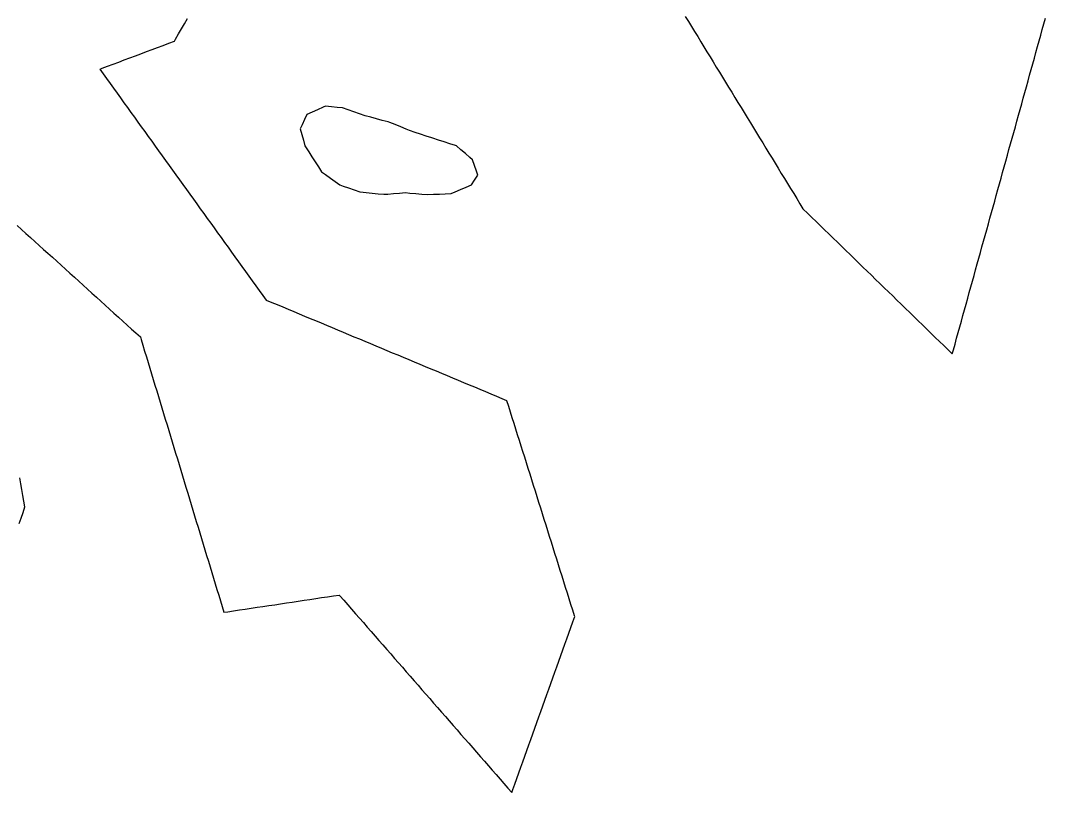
# Model space of a CAD drawing. Header units: millimetres. Extents: x 230 to 3347, y 514 to 5196.
# Drawn here: x 2245.3 to 2418, y 1507.4 to 1637.5 of the extents above; entities that cross this region are included whole.
import ezdxf

# ---------------------------------------------------------------- set-up
doc = ezdxf.new("R2010")
doc.units = ezdxf.units.MM
for name, color, linetype in [('ALL_ISLANDS', 7, 'Continuous'), ('OUTLINE_ISLAND_01', 7, 'Continuous'), ('OUTLINE_ISLAND_36', 7, 'Continuous')]:
    doc.layers.add(name, color=color, linetype=linetype)

msp = doc.modelspace()

# ---------------------------------------------------------------- linework, layer by layer
at = {"layer": 'ALL_ISLANDS'}
for points in [[(2244.7462, 1602.9253), (2245.4875, 1602.2541), (2246.2287, 1601.5829), (2246.9699, 1600.9116), (2247.7112, 1600.2404), (2248.4524, 1599.5691), (2249.1936, 1598.8979), (2249.9349, 1598.2266), (2250.6761, 1597.5554), (2251.4173, 1596.8841), (2252.1586, 1596.2129), (2252.8998, 1595.5416), (2253.641, 1594.8704), (2254.3823, 1594.1991), (2255.1235, 1593.5279), (2255.8647, 1592.8566), (2256.606, 1592.1854), (2257.3472, 1591.5141), (2258.0884, 1590.8429), (2258.8297, 1590.1716), (2259.5709, 1589.5004), (2260.3121, 1588.8291), (2261.0533, 1588.1579), (2261.7946, 1587.4866), (2262.5358, 1586.8154), (2263.277, 1586.1441), (2264.0183, 1585.4729), (2264.7595, 1584.8016), (2265.5007, 1584.1304), (2265.637, 1583.6812), (2265.9272, 1582.7242), (2266.2174, 1581.7672), (2266.5076, 1580.8103), (2266.7978, 1579.8533), (2267.088, 1578.8963), (2267.3782, 1577.9394), (2267.6684, 1576.9824), (2267.9586, 1576.0254), (2268.2488, 1575.0685), (2268.539, 1574.1115), (2268.8292, 1573.1545), (2269.1194, 1572.1976), (2269.4096, 1571.2406), (2269.6998, 1570.2837), (2269.99, 1569.3267), (2270.2802, 1568.3697), (2270.5704, 1567.4128), (2270.8606, 1566.4558), (2271.1508, 1565.4988), (2271.441, 1564.5419), (2271.7312, 1563.5849), (2272.0214, 1562.6279), (2272.3117, 1561.671), (2272.6019, 1560.714), (2272.8921, 1559.757), (2273.1823, 1558.8001), (2273.4725, 1557.8431), (2273.7627, 1556.8861), (2274.0529, 1555.9292), (2274.3431, 1554.9722), (2274.6333, 1554.0152), (2274.9235, 1553.0583), (2275.2137, 1552.1013), (2275.5039, 1551.1443), (2275.7941, 1550.1874), (2276.0843, 1549.2304), (2276.3745, 1548.2735), (2276.6647, 1547.3165), (2276.9549, 1546.3595), (2277.2451, 1545.4026), (2277.5353, 1544.4456), (2277.8255, 1543.4886), (2278.1157, 1542.5317), (2278.4059, 1541.5747), (2278.6961, 1540.6177), (2278.9863, 1539.6608), (2279.2765, 1538.7038), (2279.5667, 1537.7468), (2280.2128, 1537.8434), (2281.2018, 1537.9912), (2282.1908, 1538.139), (2283.1798, 1538.2868), (2284.1689, 1538.4347), (2285.1579, 1538.5825), (2286.1469, 1538.7303), (2287.1359, 1538.8781), (2288.1249, 1539.0259), (2289.1139, 1539.1737), (2290.103, 1539.3216), (2291.092, 1539.4694), (2292.081, 1539.6172), (2293.07, 1539.765), (2294.059, 1539.9128), (2295.048, 1540.0606), (2296.037, 1540.2085), (2297.0261, 1540.3563), (2298.0151, 1540.5041), (2299.0041, 1540.6519), (2299.1168, 1540.5228), (2299.7745, 1539.7696), (2300.4323, 1539.0163), (2301.09, 1538.2631), (2301.7478, 1537.5098), (2302.4055, 1536.7566), (2303.0633, 1536.0034), (2303.721, 1535.2501), (2304.3787, 1534.4969), (2305.0365, 1533.7436), (2305.6942, 1532.9904), (2306.352, 1532.2371), (2307.0097, 1531.4839), (2307.6674, 1530.7306), (2308.3252, 1529.9774), (2308.9829, 1529.2242), (2309.6407, 1528.4709), (2310.2984, 1527.7177), (2310.9562, 1526.9644), (2311.6139, 1526.2112), (2312.2716, 1525.4579), (2312.9294, 1524.7047), (2313.5871, 1523.9515), (2314.2449, 1523.1982), (2314.9026, 1522.445), (2315.5603, 1521.6917), (2316.2181, 1520.9385), (2316.8758, 1520.1852), (2317.5336, 1519.432), (2318.1913, 1518.6787), (2318.849, 1517.9255), (2319.5068, 1517.1723), (2320.1645, 1516.419), (2320.8223, 1515.6658), (2321.48, 1514.9125), (2322.1378, 1514.1593), (2322.7955, 1513.406), (2323.4532, 1512.6528), (2324.111, 1511.8996), (2324.7687, 1511.1463), (2325.4265, 1510.3931), (2326.0842, 1509.6398), (2326.7419, 1508.8866), (2327.3997, 1508.1333), (2328.0574, 1507.3801), (2328.2296, 1507.8624), (2328.5659, 1508.8042), (2328.9021, 1509.746), (2329.2383, 1510.6878), (2329.5746, 1511.6296), (2329.9108, 1512.5713), (2330.247, 1513.5131), (2330.5833, 1514.4549), (2330.9195, 1515.3967), (2331.2557, 1516.3385), (2331.5919, 1517.2802), (2331.9282, 1518.222), (2332.2644, 1519.1638), (2332.6006, 1520.1056), (2332.9369, 1521.0474), (2333.2731, 1521.9891), (2333.6093, 1522.9309), (2333.9456, 1523.8727), (2334.2818, 1524.8145), (2334.618, 1525.7563), (2334.9543, 1526.698), (2335.2905, 1527.6398), (2335.6267, 1528.5816), (2335.9629, 1529.5234), (2336.2992, 1530.4652), (2336.6354, 1531.4069), (2336.9716, 1532.3487), (2337.3079, 1533.2905), (2337.6441, 1534.2323), (2337.9803, 1535.1741), (2338.3166, 1536.1158), (2338.6528, 1537.0576), (2338.6272, 1537.1392), (2338.3276, 1538.0933), (2338.0281, 1539.0474), (2337.7285, 1540.0014), (2337.429, 1540.9555), (2337.1294, 1541.9096), (2336.8299, 1542.8637), (2336.5304, 1543.8178), (2336.2308, 1544.7719), (2335.9313, 1545.7259), (2335.6317, 1546.68), (2335.3322, 1547.6341), (2335.0326, 1548.5882), (2334.7331, 1549.5423), (2334.4335, 1550.4963), (2334.134, 1551.4504), (2333.8345, 1552.4045), (2333.5349, 1553.3586), (2333.2354, 1554.3127), (2332.9358, 1555.2668), (2332.6363, 1556.2208), (2332.3367, 1557.1749), (2332.0372, 1558.129), (2331.7376, 1559.0831), (2331.4381, 1560.0372), (2331.1386, 1560.9913), (2330.839, 1561.9453), (2330.5395, 1562.8994), (2330.2399, 1563.8535), (2329.9404, 1564.8076), (2329.6408, 1565.7617), (2329.3413, 1566.7157), (2329.0417, 1567.6698), (2328.7422, 1568.6239), (2328.4426, 1569.578), (2328.1431, 1570.5321), (2327.8436, 1571.4862), (2327.544, 1572.4402), (2327.2445, 1573.3943), (2326.4511, 1573.7255), (2325.5283, 1574.1108), (2324.6054, 1574.496), (2323.6826, 1574.8812), (2322.7598, 1575.2665), (2321.837, 1575.6517), (2320.9142, 1576.0369), (2319.9913, 1576.4221), (2319.0685, 1576.8074), (2318.1457, 1577.1926), (2317.2229, 1577.5778), (2316.3001, 1577.9631), (2315.3772, 1578.3483), (2314.4544, 1578.7335), (2313.5316, 1579.1188), (2312.6088, 1579.504), (2311.686, 1579.8892), (2310.7631, 1580.2745), (2309.8403, 1580.6597), (2308.9175, 1581.0449), (2307.9947, 1581.4302), (2307.0719, 1581.8154), (2306.149, 1582.2006), (2305.2262, 1582.5859), (2304.3034, 1582.9711), (2303.3806, 1583.3563), (2302.4578, 1583.7416), (2301.5349, 1584.1268), (2300.6121, 1584.512), (2299.6893, 1584.8972), (2298.7665, 1585.2825), (2297.8437, 1585.6677), (2296.9208, 1586.0529), (2295.998, 1586.4382), (2295.0752, 1586.8234), (2294.1524, 1587.2086), (2293.2296, 1587.5939), (2292.3067, 1587.9791), (2291.3839, 1588.3643), (2290.4611, 1588.7496), (2289.5383, 1589.1348), (2288.6155, 1589.52), (2287.6926, 1589.9053), (2286.7698, 1590.2905), (2286.7475, 1590.3215), (2286.1634, 1591.1331), (2285.5792, 1591.9448), (2284.995, 1592.7564), (2284.4109, 1593.5681), (2283.8267, 1594.3797), (2283.2426, 1595.1913), (2282.6584, 1596.003), (2282.0742, 1596.8146), (2281.4901, 1597.6263), (2280.9059, 1598.4379), (2280.3218, 1599.2495), (2279.7376, 1600.0612), (2279.1534, 1600.8728), (2278.5693, 1601.6845), (2277.9851, 1602.4961), (2277.401, 1603.3077), (2276.8168, 1604.1194), (2276.2326, 1604.931), (2275.6485, 1605.7426), (2275.0643, 1606.5543), (2274.4802, 1607.3659), (2273.896, 1608.1776), (2273.3118, 1608.9892), (2272.7277, 1609.8008), (2272.1435, 1610.6125), (2271.5594, 1611.4241), (2270.9752, 1612.2358), (2270.3911, 1613.0474), (2269.8069, 1613.859), (2269.2227, 1614.6707), (2268.6386, 1615.4823), (2268.0544, 1616.294), (2267.4703, 1617.1056), (2266.8861, 1617.9172), (2266.3019, 1618.7289), (2265.7178, 1619.5405), (2265.1336, 1620.3522), (2264.5495, 1621.1638), (2263.9653, 1621.9754), (2263.3811, 1622.7871), (2262.797, 1623.5987), (2262.2128, 1624.4103), (2261.6287, 1625.222), (2261.0445, 1626.0336), (2260.4603, 1626.8453), (2259.8762, 1627.6569), (2259.292, 1628.4685), (2258.7079, 1629.2802), (2259.0473, 1629.4071), (2259.984, 1629.7573), (2260.9207, 1630.1075), (2261.8574, 1630.4577), (2262.7941, 1630.8079), (2263.7307, 1631.158), (2264.6674, 1631.5082), (2265.6041, 1631.8584), (2266.5408, 1632.2086), (2267.4774, 1632.5588), (2268.4141, 1632.909), (2269.3508, 1633.2592), (2270.2875, 1633.6094), (2271.2242, 1633.9596), (2271.4317, 1634.3179), (2271.933, 1635.1832), (2272.4342, 1636.0486), (2272.9355, 1636.9139), (2273.4367, 1637.7792)], [(2357.2856, 1638.1498), (2357.8073, 1637.2966), (2358.3289, 1636.4435), (2358.8506, 1635.5903), (2359.3723, 1634.7372), (2359.8939, 1633.884), (2360.4156, 1633.0309), (2360.9373, 1632.1777), (2361.4589, 1631.3246), (2361.9806, 1630.4714), (2362.5023, 1629.6183), (2363.0239, 1628.7651), (2363.5456, 1627.912), (2364.0673, 1627.0588), (2364.5889, 1626.2057), (2365.1106, 1625.3525), (2365.6322, 1624.4994), (2366.1539, 1623.6462), (2366.6756, 1622.7931), (2367.1972, 1621.9399), (2367.7189, 1621.0868), (2368.2406, 1620.2336), (2368.7622, 1619.3805), (2369.2839, 1618.5273), (2369.8056, 1617.6742), (2370.3272, 1616.821), (2370.8489, 1615.9679), (2371.3706, 1615.1147), (2371.8922, 1614.2616), (2372.4139, 1613.4084), (2372.9356, 1612.5553), (2373.4572, 1611.7021), (2373.9789, 1610.849), (2374.5006, 1609.9958), (2375.0222, 1609.1427), (2375.5439, 1608.2895), (2376.0656, 1607.4364), (2376.5872, 1606.5832), (2377.1089, 1605.7301), (2377.1604, 1605.68), (2377.8773, 1604.9828), (2378.5943, 1604.2857), (2379.3112, 1603.5886), (2380.0282, 1602.8914), (2380.7451, 1602.1943), (2381.462, 1601.4972), (2382.179, 1600.8), (2382.8959, 1600.1029), (2383.6129, 1599.4058), (2384.3298, 1598.7086), (2385.0468, 1598.0115), (2385.7637, 1597.3144), (2386.4806, 1596.6172), (2387.1976, 1595.9201), (2387.9145, 1595.223), (2388.6315, 1594.5258), (2389.3484, 1593.8287), (2390.0653, 1593.1316), (2390.7823, 1592.4344), (2391.4992, 1591.7373), (2392.2162, 1591.0402), (2392.9331, 1590.343), (2393.65, 1589.6459), (2394.367, 1588.9488), (2395.0839, 1588.2516), (2395.8009, 1587.5545), (2396.5178, 1586.8574), (2397.2347, 1586.1602), (2397.9517, 1585.4631), (2398.6686, 1584.766), (2399.3856, 1584.0688), (2400.1025, 1583.3717), (2400.8195, 1582.6746), (2401.5364, 1581.9774), (2402.2533, 1581.2803), (2402.4465, 1581.9763), (2402.7139, 1582.9399), (2402.9813, 1583.9035), (2403.2486, 1584.8671), (2403.516, 1585.8307), (2403.7834, 1586.7943), (2404.0508, 1587.7579), (2404.3182, 1588.7215), (2404.5856, 1589.6851), (2404.853, 1590.6486), (2405.1204, 1591.6122), (2405.3878, 1592.5758), (2405.6551, 1593.5394), (2405.9225, 1594.503), (2406.1899, 1595.4666), (2406.4573, 1596.4302), (2406.7247, 1597.3938), (2406.9921, 1598.3574), (2407.2595, 1599.3209), (2407.5269, 1600.2845), (2407.7942, 1601.2481), (2408.0616, 1602.2117), (2408.329, 1603.1753), (2408.5964, 1604.1389), (2408.8638, 1605.1025), (2409.1312, 1606.0661), (2409.3986, 1607.0297), (2409.666, 1607.9932), (2409.9333, 1608.9568), (2410.2007, 1609.9204), (2410.4681, 1610.884), (2410.7355, 1611.8476), (2411.0029, 1612.8112), (2411.2703, 1613.7748), (2411.5377, 1614.7384), (2411.8051, 1615.702), (2412.0725, 1616.6655), (2412.3398, 1617.6291), (2412.6072, 1618.5927), (2412.8746, 1619.5563), (2413.142, 1620.5199), (2413.4094, 1621.4835), (2413.6768, 1622.4471), (2413.9442, 1623.4107), (2414.2116, 1624.3743), (2414.4789, 1625.3378), (2414.7463, 1626.3014), (2415.0137, 1627.265), (2415.2811, 1628.2286), (2415.5485, 1629.1922), (2415.8159, 1630.1558), (2416.0833, 1631.1194), (2416.3507, 1632.083), (2416.618, 1633.0466), (2416.8854, 1634.0101), (2417.1528, 1634.9737), (2417.4202, 1635.9373), (2417.6876, 1636.9009), (2417.955, 1637.8645)], [(2245.0917, 1552.6771), (2245.4146, 1553.6235), (2245.7375, 1554.57), (2246.0604, 1555.5164), (2245.8925, 1556.4602), (2245.7174, 1557.4447), (2245.5422, 1558.4293), (2245.3671, 1559.4138), (2245.192, 1560.3984)]]:
    msp.add_lwpolyline(points, dxfattribs=at)
msp.add_lwpolyline([(2292.433, 1619.2155), (2292.6961, 1618.2508), (2292.9593, 1617.286), (2293.2224, 1616.3213), (2293.3146, 1616.1787), (2293.8574, 1615.3388), (2294.4002, 1614.4989), (2294.943, 1613.6591), (2295.4858, 1612.8192), (2296.0286, 1611.9794), (2296.6895, 1611.5005), (2297.4994, 1610.9139), (2298.3092, 1610.3272), (2299.119, 1609.7405), (2299.6346, 1609.5648), (2300.581, 1609.242), (2301.5275, 1608.9193), (2302.474, 1608.5966), (2302.5471, 1608.5888), (2303.5415, 1608.4834), (2304.536, 1608.378), (2305.5304, 1608.2726), (2306.5248, 1608.1672), (2307.1674, 1608.2166), (2308.1644, 1608.2933), (2309.1615, 1608.3699), (2310.1586, 1608.4466), (2310.9082, 1608.3837), (2311.9047, 1608.3), (2312.9012, 1608.2163), (2313.8977, 1608.1327), (2314.8615, 1608.1702), (2315.8607, 1608.2091), (2316.86, 1608.248), (2317.8592, 1608.2869), (2318.5247, 1608.5794), (2319.4401, 1608.9817), (2320.3556, 1609.384), (2321.2711, 1609.7864), (2321.7886, 1610.5744), (2322.3375, 1611.4103), (2322.1072, 1612.0766), (2321.7806, 1613.0218), (2321.454, 1613.967), (2321.0014, 1614.3617), (2320.2477, 1615.019), (2319.4941, 1615.6763), (2318.7404, 1616.3335), (2318.5567, 1616.3923), (2317.6043, 1616.6971), (2316.6518, 1617.0019), (2315.6994, 1617.3066), (2314.747, 1617.6114), (2314.609, 1617.657), (2313.6596, 1617.9711), (2312.7102, 1618.2852), (2311.7608, 1618.5992), (2310.8114, 1618.9133), (2310.2832, 1619.1344), (2309.3608, 1619.5204), (2308.4383, 1619.9065), (2307.5158, 1620.2926), (2307.2172, 1620.3719), (2306.2508, 1620.6287), (2305.2843, 1620.8855), (2304.3178, 1621.1423), (2303.3514, 1621.3991), (2302.4073, 1621.7275), (2301.4628, 1622.056), (2300.5183, 1622.3845), (2299.5738, 1622.713), (2298.6699, 1622.809), (2297.6755, 1622.9146), (2296.6811, 1623.0202), (2296.2758, 1622.8385), (2295.3634, 1622.4293), (2294.4509, 1622.0201), (2293.5385, 1621.6109), (2293.1643, 1620.8), (2292.7452, 1619.892)], close=True, dxfattribs=at)
at = {"layer": 'OUTLINE_ISLAND_01'}
for points in [[(2244.7462, 1602.9253), (2245.4875, 1602.2541), (2246.2287, 1601.5829), (2246.9699, 1600.9116), (2247.7112, 1600.2404), (2248.4524, 1599.5691), (2249.1936, 1598.8979), (2249.9349, 1598.2266), (2250.6761, 1597.5554), (2251.4173, 1596.8841), (2252.1586, 1596.2129), (2252.8998, 1595.5416), (2253.641, 1594.8704), (2254.3823, 1594.1991), (2255.1235, 1593.5279), (2255.8647, 1592.8566), (2256.606, 1592.1854), (2257.3472, 1591.5141), (2258.0884, 1590.8429), (2258.8297, 1590.1716), (2259.5709, 1589.5004), (2260.3121, 1588.8291), (2261.0533, 1588.1579), (2261.7946, 1587.4866), (2262.5358, 1586.8154), (2263.277, 1586.1441), (2264.0183, 1585.4729), (2264.7595, 1584.8016), (2265.5007, 1584.1304), (2265.637, 1583.6812), (2265.9272, 1582.7242), (2266.2174, 1581.7672), (2266.5076, 1580.8103), (2266.7978, 1579.8533), (2267.088, 1578.8963), (2267.3782, 1577.9394), (2267.6684, 1576.9824), (2267.9586, 1576.0254), (2268.2488, 1575.0685), (2268.539, 1574.1115), (2268.8292, 1573.1545), (2269.1194, 1572.1976), (2269.4096, 1571.2406), (2269.6998, 1570.2837), (2269.99, 1569.3267), (2270.2802, 1568.3697), (2270.5704, 1567.4128), (2270.8606, 1566.4558), (2271.1508, 1565.4988), (2271.441, 1564.5419), (2271.7312, 1563.5849), (2272.0214, 1562.6279), (2272.3117, 1561.671), (2272.6019, 1560.714), (2272.8921, 1559.757), (2273.1823, 1558.8001), (2273.4725, 1557.8431), (2273.7627, 1556.8861), (2274.0529, 1555.9292), (2274.3431, 1554.9722), (2274.6333, 1554.0152), (2274.9235, 1553.0583), (2275.2137, 1552.1013), (2275.5039, 1551.1443), (2275.7941, 1550.1874), (2276.0843, 1549.2304), (2276.3745, 1548.2735), (2276.6647, 1547.3165), (2276.9549, 1546.3595), (2277.2451, 1545.4026), (2277.5353, 1544.4456), (2277.8255, 1543.4886), (2278.1157, 1542.5317), (2278.4059, 1541.5747), (2278.6961, 1540.6177), (2278.9863, 1539.6608), (2279.2765, 1538.7038), (2279.5667, 1537.7468), (2280.2128, 1537.8434), (2281.2018, 1537.9912), (2282.1908, 1538.139), (2283.1798, 1538.2868), (2284.1689, 1538.4347), (2285.1579, 1538.5825), (2286.1469, 1538.7303), (2287.1359, 1538.8781), (2288.1249, 1539.0259), (2289.1139, 1539.1737), (2290.103, 1539.3216), (2291.092, 1539.4694), (2292.081, 1539.6172), (2293.07, 1539.765), (2294.059, 1539.9128), (2295.048, 1540.0606), (2296.037, 1540.2085), (2297.0261, 1540.3563), (2298.0151, 1540.5041), (2299.0041, 1540.6519), (2299.1168, 1540.5228), (2299.7745, 1539.7696), (2300.4323, 1539.0163), (2301.09, 1538.2631), (2301.7478, 1537.5098), (2302.4055, 1536.7566), (2303.0633, 1536.0034), (2303.721, 1535.2501), (2304.3787, 1534.4969), (2305.0365, 1533.7436), (2305.6942, 1532.9904), (2306.352, 1532.2371), (2307.0097, 1531.4839), (2307.6674, 1530.7306), (2308.3252, 1529.9774), (2308.9829, 1529.2242), (2309.6407, 1528.4709), (2310.2984, 1527.7177), (2310.9562, 1526.9644), (2311.6139, 1526.2112), (2312.2716, 1525.4579), (2312.9294, 1524.7047), (2313.5871, 1523.9515), (2314.2449, 1523.1982), (2314.9026, 1522.445), (2315.5603, 1521.6917), (2316.2181, 1520.9385), (2316.8758, 1520.1852), (2317.5336, 1519.432), (2318.1913, 1518.6787), (2318.849, 1517.9255), (2319.5068, 1517.1723), (2320.1645, 1516.419), (2320.8223, 1515.6658), (2321.48, 1514.9125), (2322.1378, 1514.1593), (2322.7955, 1513.406), (2323.4532, 1512.6528), (2324.111, 1511.8996), (2324.7687, 1511.1463), (2325.4265, 1510.3931), (2326.0842, 1509.6398), (2326.7419, 1508.8866), (2327.3997, 1508.1333), (2328.0574, 1507.3801), (2328.2296, 1507.8624), (2328.5659, 1508.8042), (2328.9021, 1509.746), (2329.2383, 1510.6878), (2329.5746, 1511.6296), (2329.9108, 1512.5713), (2330.247, 1513.5131), (2330.5833, 1514.4549), (2330.9195, 1515.3967), (2331.2557, 1516.3385), (2331.5919, 1517.2802), (2331.9282, 1518.222), (2332.2644, 1519.1638), (2332.6006, 1520.1056), (2332.9369, 1521.0474), (2333.2731, 1521.9891), (2333.6093, 1522.9309), (2333.9456, 1523.8727), (2334.2818, 1524.8145), (2334.618, 1525.7563), (2334.9543, 1526.698), (2335.2905, 1527.6398), (2335.6267, 1528.5816), (2335.9629, 1529.5234), (2336.2992, 1530.4652), (2336.6354, 1531.4069), (2336.9716, 1532.3487), (2337.3079, 1533.2905), (2337.6441, 1534.2323), (2337.9803, 1535.1741), (2338.3166, 1536.1158), (2338.6528, 1537.0576), (2338.6272, 1537.1392), (2338.3276, 1538.0933), (2338.0281, 1539.0474), (2337.7285, 1540.0014), (2337.429, 1540.9555), (2337.1294, 1541.9096), (2336.8299, 1542.8637), (2336.5304, 1543.8178), (2336.2308, 1544.7719), (2335.9313, 1545.7259), (2335.6317, 1546.68), (2335.3322, 1547.6341), (2335.0326, 1548.5882), (2334.7331, 1549.5423), (2334.4335, 1550.4963), (2334.134, 1551.4504), (2333.8345, 1552.4045), (2333.5349, 1553.3586), (2333.2354, 1554.3127), (2332.9358, 1555.2668), (2332.6363, 1556.2208), (2332.3367, 1557.1749), (2332.0372, 1558.129), (2331.7376, 1559.0831), (2331.4381, 1560.0372), (2331.1386, 1560.9913), (2330.839, 1561.9453), (2330.5395, 1562.8994), (2330.2399, 1563.8535), (2329.9404, 1564.8076), (2329.6408, 1565.7617), (2329.3413, 1566.7157), (2329.0417, 1567.6698), (2328.7422, 1568.6239), (2328.4426, 1569.578), (2328.1431, 1570.5321), (2327.8436, 1571.4862), (2327.544, 1572.4402), (2327.2445, 1573.3943), (2326.4511, 1573.7255), (2325.5283, 1574.1108), (2324.6054, 1574.496), (2323.6826, 1574.8812), (2322.7598, 1575.2665), (2321.837, 1575.6517), (2320.9142, 1576.0369), (2319.9913, 1576.4221), (2319.0685, 1576.8074), (2318.1457, 1577.1926), (2317.2229, 1577.5778), (2316.3001, 1577.9631), (2315.3772, 1578.3483), (2314.4544, 1578.7335), (2313.5316, 1579.1188), (2312.6088, 1579.504), (2311.686, 1579.8892), (2310.7631, 1580.2745), (2309.8403, 1580.6597), (2308.9175, 1581.0449), (2307.9947, 1581.4302), (2307.0719, 1581.8154), (2306.149, 1582.2006), (2305.2262, 1582.5859), (2304.3034, 1582.9711), (2303.3806, 1583.3563), (2302.4578, 1583.7416), (2301.5349, 1584.1268), (2300.6121, 1584.512), (2299.6893, 1584.8972), (2298.7665, 1585.2825), (2297.8437, 1585.6677), (2296.9208, 1586.0529), (2295.998, 1586.4382), (2295.0752, 1586.8234), (2294.1524, 1587.2086), (2293.2296, 1587.5939), (2292.3067, 1587.9791), (2291.3839, 1588.3643), (2290.4611, 1588.7496), (2289.5383, 1589.1348), (2288.6155, 1589.52), (2287.6926, 1589.9053), (2286.7698, 1590.2905), (2286.7475, 1590.3215), (2286.1634, 1591.1331), (2285.5792, 1591.9448), (2284.995, 1592.7564), (2284.4109, 1593.5681), (2283.8267, 1594.3797), (2283.2426, 1595.1913), (2282.6584, 1596.003), (2282.0742, 1596.8146), (2281.4901, 1597.6263), (2280.9059, 1598.4379), (2280.3218, 1599.2495), (2279.7376, 1600.0612), (2279.1534, 1600.8728), (2278.5693, 1601.6845), (2277.9851, 1602.4961), (2277.401, 1603.3077), (2276.8168, 1604.1194), (2276.2326, 1604.931), (2275.6485, 1605.7426), (2275.0643, 1606.5543), (2274.4802, 1607.3659), (2273.896, 1608.1776), (2273.3118, 1608.9892), (2272.7277, 1609.8008), (2272.1435, 1610.6125), (2271.5594, 1611.4241), (2270.9752, 1612.2358), (2270.3911, 1613.0474), (2269.8069, 1613.859), (2269.2227, 1614.6707), (2268.6386, 1615.4823), (2268.0544, 1616.294), (2267.4703, 1617.1056), (2266.8861, 1617.9172), (2266.3019, 1618.7289), (2265.7178, 1619.5405), (2265.1336, 1620.3522), (2264.5495, 1621.1638), (2263.9653, 1621.9754), (2263.3811, 1622.7871), (2262.797, 1623.5987), (2262.2128, 1624.4103), (2261.6287, 1625.222), (2261.0445, 1626.0336), (2260.4603, 1626.8453), (2259.8762, 1627.6569), (2259.292, 1628.4685), (2258.7079, 1629.2802), (2259.0473, 1629.4071), (2259.984, 1629.7573), (2260.9207, 1630.1075), (2261.8574, 1630.4577), (2262.7941, 1630.8079), (2263.7307, 1631.158), (2264.6674, 1631.5082), (2265.6041, 1631.8584), (2266.5408, 1632.2086), (2267.4774, 1632.5588), (2268.4141, 1632.909), (2269.3508, 1633.2592), (2270.2875, 1633.6094), (2271.2242, 1633.9596), (2271.4317, 1634.3179), (2271.933, 1635.1832), (2272.4342, 1636.0486), (2272.9355, 1636.9139), (2273.4367, 1637.7792)], [(2357.2856, 1638.1498), (2357.8073, 1637.2966), (2358.3289, 1636.4435), (2358.8506, 1635.5903), (2359.3723, 1634.7372), (2359.8939, 1633.884), (2360.4156, 1633.0309), (2360.9373, 1632.1777), (2361.4589, 1631.3246), (2361.9806, 1630.4714), (2362.5023, 1629.6183), (2363.0239, 1628.7651), (2363.5456, 1627.912), (2364.0673, 1627.0588), (2364.5889, 1626.2057), (2365.1106, 1625.3525), (2365.6322, 1624.4994), (2366.1539, 1623.6462), (2366.6756, 1622.7931), (2367.1972, 1621.9399), (2367.7189, 1621.0868), (2368.2406, 1620.2336), (2368.7622, 1619.3805), (2369.2839, 1618.5273), (2369.8056, 1617.6742), (2370.3272, 1616.821), (2370.8489, 1615.9679), (2371.3706, 1615.1147), (2371.8922, 1614.2616), (2372.4139, 1613.4084), (2372.9356, 1612.5553), (2373.4572, 1611.7021), (2373.9789, 1610.849), (2374.5006, 1609.9958), (2375.0222, 1609.1427), (2375.5439, 1608.2895), (2376.0656, 1607.4364), (2376.5872, 1606.5832), (2377.1089, 1605.7301), (2377.1604, 1605.68), (2377.8773, 1604.9828), (2378.5943, 1604.2857), (2379.3112, 1603.5886), (2380.0282, 1602.8914), (2380.7451, 1602.1943), (2381.462, 1601.4972), (2382.179, 1600.8), (2382.8959, 1600.1029), (2383.6129, 1599.4058), (2384.3298, 1598.7086), (2385.0468, 1598.0115), (2385.7637, 1597.3144), (2386.4806, 1596.6172), (2387.1976, 1595.9201), (2387.9145, 1595.223), (2388.6315, 1594.5258), (2389.3484, 1593.8287), (2390.0653, 1593.1316), (2390.7823, 1592.4344), (2391.4992, 1591.7373), (2392.2162, 1591.0402), (2392.9331, 1590.343), (2393.65, 1589.6459), (2394.367, 1588.9488), (2395.0839, 1588.2516), (2395.8009, 1587.5545), (2396.5178, 1586.8574), (2397.2347, 1586.1602), (2397.9517, 1585.4631), (2398.6686, 1584.766), (2399.3856, 1584.0688), (2400.1025, 1583.3717), (2400.8195, 1582.6746), (2401.5364, 1581.9774), (2402.2533, 1581.2803), (2402.4465, 1581.9763), (2402.7139, 1582.9399), (2402.9813, 1583.9035), (2403.2486, 1584.8671), (2403.516, 1585.8307), (2403.7834, 1586.7943), (2404.0508, 1587.7579), (2404.3182, 1588.7215), (2404.5856, 1589.6851), (2404.853, 1590.6486), (2405.1204, 1591.6122), (2405.3878, 1592.5758), (2405.6551, 1593.5394), (2405.9225, 1594.503), (2406.1899, 1595.4666), (2406.4573, 1596.4302), (2406.7247, 1597.3938), (2406.9921, 1598.3574), (2407.2595, 1599.3209), (2407.5269, 1600.2845), (2407.7942, 1601.2481), (2408.0616, 1602.2117), (2408.329, 1603.1753), (2408.5964, 1604.1389), (2408.8638, 1605.1025), (2409.1312, 1606.0661), (2409.3986, 1607.0297), (2409.666, 1607.9932), (2409.9333, 1608.9568), (2410.2007, 1609.9204), (2410.4681, 1610.884), (2410.7355, 1611.8476), (2411.0029, 1612.8112), (2411.2703, 1613.7748), (2411.5377, 1614.7384), (2411.8051, 1615.702), (2412.0725, 1616.6655), (2412.3398, 1617.6291), (2412.6072, 1618.5927), (2412.8746, 1619.5563), (2413.142, 1620.5199), (2413.4094, 1621.4835), (2413.6768, 1622.4471), (2413.9442, 1623.4107), (2414.2116, 1624.3743), (2414.4789, 1625.3378), (2414.7463, 1626.3014), (2415.0137, 1627.265), (2415.2811, 1628.2286), (2415.5485, 1629.1922), (2415.8159, 1630.1558), (2416.0833, 1631.1194), (2416.3507, 1632.083), (2416.618, 1633.0466), (2416.8854, 1634.0101), (2417.1528, 1634.9737), (2417.4202, 1635.9373), (2417.6876, 1636.9009), (2417.955, 1637.8645)], [(2245.0917, 1552.6771), (2245.4146, 1553.6235), (2245.7375, 1554.57), (2246.0604, 1555.5164), (2245.8925, 1556.4602), (2245.7174, 1557.4447), (2245.5422, 1558.4293), (2245.3671, 1559.4138), (2245.192, 1560.3984)]]:
    msp.add_lwpolyline(points, dxfattribs=at)
at = {"layer": 'OUTLINE_ISLAND_36'}
msp.add_lwpolyline([(2292.433, 1619.2155), (2292.6961, 1618.2508), (2292.9593, 1617.286), (2293.2224, 1616.3213), (2293.3146, 1616.1787), (2293.8574, 1615.3388), (2294.4002, 1614.4989), (2294.943, 1613.6591), (2295.4858, 1612.8192), (2296.0286, 1611.9794), (2296.6895, 1611.5005), (2297.4994, 1610.9139), (2298.3092, 1610.3272), (2299.119, 1609.7405), (2299.6346, 1609.5648), (2300.581, 1609.242), (2301.5275, 1608.9193), (2302.474, 1608.5966), (2302.5471, 1608.5888), (2303.5415, 1608.4834), (2304.536, 1608.378), (2305.5304, 1608.2726), (2306.5248, 1608.1672), (2307.1674, 1608.2166), (2308.1644, 1608.2933), (2309.1615, 1608.3699), (2310.1586, 1608.4466), (2310.9082, 1608.3837), (2311.9047, 1608.3), (2312.9012, 1608.2163), (2313.8977, 1608.1327), (2314.8615, 1608.1702), (2315.8607, 1608.2091), (2316.86, 1608.248), (2317.8592, 1608.2869), (2318.5247, 1608.5794), (2319.4401, 1608.9817), (2320.3556, 1609.384), (2321.2711, 1609.7864), (2321.7886, 1610.5744), (2322.3375, 1611.4103), (2322.1072, 1612.0766), (2321.7806, 1613.0218), (2321.454, 1613.967), (2321.0014, 1614.3617), (2320.2477, 1615.019), (2319.4941, 1615.6763), (2318.7404, 1616.3335), (2318.5567, 1616.3923), (2317.6043, 1616.6971), (2316.6518, 1617.0019), (2315.6994, 1617.3066), (2314.747, 1617.6114), (2314.609, 1617.657), (2313.6596, 1617.9711), (2312.7102, 1618.2852), (2311.7608, 1618.5992), (2310.8114, 1618.9133), (2310.2832, 1619.1344), (2309.3608, 1619.5204), (2308.4383, 1619.9065), (2307.5158, 1620.2926), (2307.2172, 1620.3719), (2306.2508, 1620.6287), (2305.2843, 1620.8855), (2304.3178, 1621.1423), (2303.3514, 1621.3991), (2302.4073, 1621.7275), (2301.4628, 1622.056), (2300.5183, 1622.3845), (2299.5738, 1622.713), (2298.6699, 1622.809), (2297.6755, 1622.9146), (2296.6811, 1623.0202), (2296.2758, 1622.8385), (2295.3634, 1622.4293), (2294.4509, 1622.0201), (2293.5385, 1621.6109), (2293.1643, 1620.8), (2292.7452, 1619.892)], close=True, dxfattribs=at)

doc.saveas('drawing.dxf')
